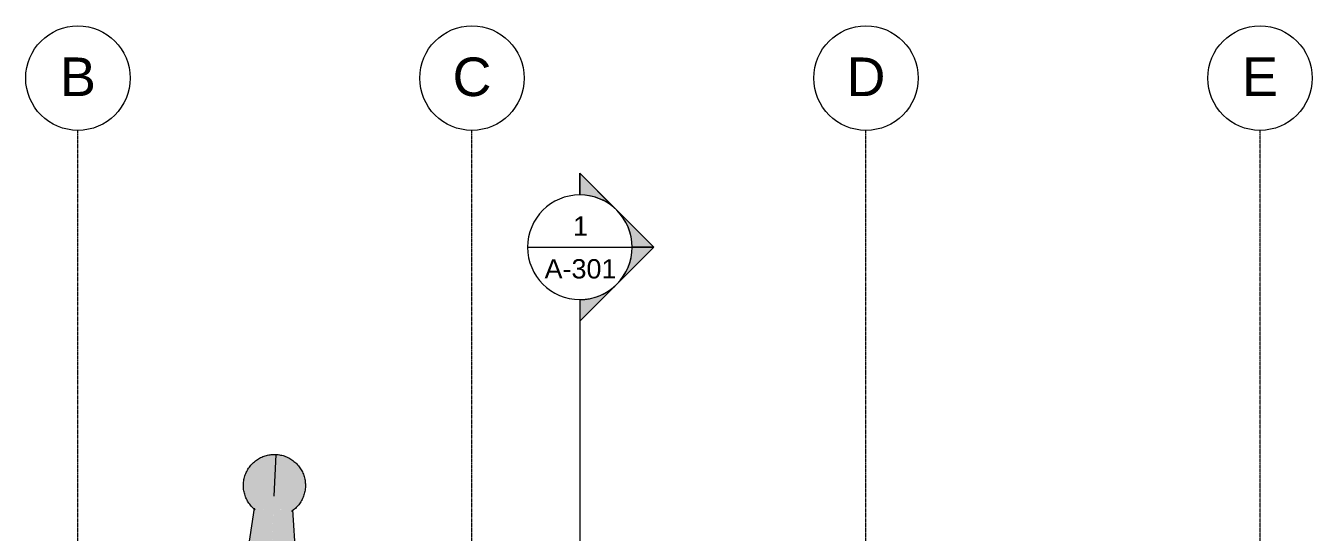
# Model space of a CAD drawing. Header units: inches. Extents: x 20426 to 92531, y -195 to 750.
# Drawn here: x 21112 to 21900, y 403 to 713 of the extents above; entities that cross this region are included whole.
import ezdxf

# ---------------------------------------------------------------- set-up
doc = ezdxf.new("R2010")
doc.units = ezdxf.units.IN
doc.header["$MEASUREMENT"] = 0
doc.linetypes.add('Grid Line 1_2_', pattern=[0.875, 0.5, -0.125, 0.125, -0.125])
for name, color, linetype, lineweight in [('A-GENM', 13, 'Continuous', 9), ('G-ANNO-SYMB', 111, 'Continuous', 9), ('S-GRID', 1, 'Continuous', 9), ('S-GRID-IDEN', 1, 'Continuous', 9)]:
    doc.layers.add(name, color=color, linetype=linetype, lineweight=lineweight)
doc.styles.add('Arial_1', font='arial.ttf', dxfattribs={"height": 23.60479})
doc.styles.add('Arial_2', font='arial.ttf', dxfattribs={"height": 11.802395})

# ---------------------------------------------------------------- blocks, each defined once
blk = doc.blocks.new('turbine vent - turbine vent-625927-Elevation - West')
at = {"layer": 'A-GENM'}
for points in [[(21275.3, 416.17), (21277.16, 417.69), (21279.08, 419.81), (21280.63, 422.11), (21281.88, 424.82), (21282.73, 427.95), (21283.06, 430.65), (21282.95, 433.62), (21282.37, 436.55), (21281.27, 439.49), (21279.78, 442.1), (21278.06, 444.3), (21275.87, 446.33), (21273.17, 448.1), (21270.83, 449.19), (21270.69, 449.25), (21268.4, 449.92), (21267.06, 450.2), (21266.93, 450.21), (21264.85, 450.42), (21261.89, 450.31), (21259.61, 449.88), (21258.53, 449.59), (21256.99, 449.03), (21256.16, 448.71), (21253.56, 447.26), (21251.21, 445.42), (21249.18, 443.23), (21247.38, 440.45), (21246.26, 438.05), (21245.45, 435.19), (21245.09, 432.23), (21245.2, 429.25), (21245.78, 426.32), (21246.9, 423.35), (21248.26, 420.91), (21250.12, 418.55), (21251.63, 417.21), (21251.82, 417.15), (21252.82, 417.19), (21253.44, 417.17), (21254.8, 417.04), (21256.56, 417.05), (21257.87, 416.85), (21258.54, 416.9), (21261.9, 416.71), (21264.64, 416.61), (21265.78, 416.58), (21266.74, 416.6), (21268.56, 416.51), (21269.38, 416.4), (21269.57, 416.39), (21270.71, 416.42), (21272.68, 416.35), (21274.51, 416.25), (21274.63, 416.21), (21274.85, 416.23), (21275.15, 416.18), (21275.3, 416.23)], [(21267.04, 450.19), (21266.92, 450.21), (21267, 450.2)], [(21262.29, 388.54), (21263.44, 416.7), (21262.8, 416.69), (21260.09, 416.78), (21258.54, 416.9), (21257.67, 416.87), (21256.22, 417.04), (21254.8, 417.04), (21254.5, 417.02), (21253.44, 417.17), (21251.7, 417.17), (21251.62, 417.16), (21247.3, 389.16), (21261.48, 388.57)], [(21277.27, 387.91), (21275.22, 416.19), (21275.01, 416.18), (21274.82, 416.23), (21274.51, 416.25), (21273.53, 416.33), (21271.59, 416.34), (21270.38, 416.45), (21269.26, 416.41), (21266.39, 416.61), (21265.77, 416.58), (21265.22, 416.56), (21263.46, 416.7), (21262.29, 388.54), (21277.05, 387.92)]]:
    blk.add_hatch(color=256, dxfattribs=at).paths.add_polyline_path(points, flags=0)
for p, q in [((21264.87, 450.42), (21263.8, 424.92)), ((21251.62, 417.52), (21247.3, 389.16)), ((21277.27, 387.91), (21275.33, 416.54))]:
    blk.add_line(p, q, dxfattribs=at)
at = {"layer": 'A-GENM', "flags": 128}
for points in [[(21252.32, 416.52), (21252.1, 416.68), (21251.52, 417.17), (21250.96, 417.69), (21250.42, 418.22), (21249.91, 418.78), (21249.41, 419.35), (21248.94, 419.95), (21248.49, 420.57), (21248.07, 421.2), (21247.67, 421.85), (21247.3, 422.51), (21246.96, 423.19), (21246.64, 423.88), (21246.35, 424.58), (21246.09, 425.29), (21245.86, 426.02), (21245.66, 426.75), (21245.49, 427.49), (21245.35, 428.24), (21245.23, 428.99), (21245.15, 429.74), (21245.1, 430.5), (21245.08, 431.26), (21245.08, 432.02), (21245.12, 432.78), (21245.19, 433.54), (21245.29, 434.29), (21245.42, 435.04), (21245.58, 435.78), (21245.77, 436.52), (21245.99, 437.25), (21246.23, 437.97), (21246.51, 438.67), (21246.81, 439.37), (21247.14, 440.06), (21247.5, 440.73), (21247.89, 441.38), (21248.3, 442.02), (21248.73, 442.64), (21249.19, 443.25), (21249.68, 443.83), (21250.18, 444.4), (21250.71, 444.94), (21251.26, 445.47), (21251.84, 445.97), (21252.43, 446.45), (21253.04, 446.9), (21253.66, 447.33), (21254.31, 447.73), (21254.97, 448.11), (21255.64, 448.46), (21256.33, 448.79), (21257.03, 449.08), (21257.74, 449.35), (21258.46, 449.59), (21259.19, 449.8), (21259.93, 449.98), (21260.67, 450.13), (21261.42, 450.25), (21262.18, 450.34), (21262.94, 450.4), (21263.7, 450.43), (21264.46, 450.43), (21264.87, 450.42)], [(21264.87, 450.42), (21265.62, 450.37), (21266.38, 450.3), (21267.13, 450.19), (21267.88, 450.05), (21268.62, 449.88), (21269.36, 449.69), (21270.08, 449.46), (21270.8, 449.21), (21271.5, 448.92), (21272.2, 448.61), (21272.88, 448.27), (21273.54, 447.91), (21274.19, 447.52), (21274.83, 447.1), (21275.45, 446.66), (21276.05, 446.19), (21276.63, 445.7), (21277.19, 445.19), (21277.73, 444.65), (21278.24, 444.09), (21278.74, 443.52), (21279.21, 442.92), (21279.66, 442.31), (21280.08, 441.68), (21280.48, 441.03), (21280.85, 440.36), (21281.19, 439.69), (21281.51, 439), (21281.79, 438.29), (21282.05, 437.58), (21282.29, 436.85), (21282.49, 436.12), (21282.66, 435.38), (21282.8, 434.63), (21282.92, 433.88), (21283, 433.13), (21283.05, 432.37), (21283.07, 431.61), (21283.07, 430.85), (21283.03, 430.09), (21282.96, 429.33), (21282.86, 428.58), (21282.73, 427.83), (21282.57, 427.09), (21282.38, 426.35), (21282.16, 425.62), (21281.92, 424.91), (21281.64, 424.2), (21281.34, 423.5), (21281.01, 422.82), (21280.65, 422.15), (21280.26, 421.49), (21279.85, 420.85), (21279.42, 420.23), (21278.96, 419.62), (21278.47, 419.04), (21277.97, 418.47), (21277.44, 417.93), (21276.89, 417.4), (21276.31, 416.9), (21275.72, 416.43), (21275.11, 415.97), (21274.55, 415.59)]]:
    blk.add_lwpolyline(points, dxfattribs=at)
blk = doc.blocks.new('Grid - Grid Head - Circle-14747-Elevation - West')
at = {"layer": 'S-GRID-IDEN'}
blk.add_circle((21143.8, 680.66), 32, dxfattribs=at)
blk = doc.blocks.new('Section - Section Head - Filled-1526-Elevation - West')
at = {"layer": 'G-ANNO-SYMB'}
h = blk.add_hatch(color=256, dxfattribs=at)
edge = h.paths.add_edge_path(flags=0)
edge.add_arc((22310.53, 577.16), 32.04, 47.9216, 90)
edge.add_line((22310.53, 609.2), (22310.53, 622.41))
edge.add_line((22310.53, 622.41), (22332, 600.94))
h = blk.add_hatch(color=256, dxfattribs=at)
edge = h.paths.add_edge_path(flags=0)
edge.add_line((22333.16, 599.78), (22355.79, 577.16))
edge.add_line((22355.79, 577.16), (22342.53, 577.16))
edge.add_arc((22310.53, 577.16), 32, 0, 45)
h = blk.add_hatch(color=256, dxfattribs=at)
edge = h.paths.add_edge_path(flags=0)
edge.add_arc((22310.53, 577.16), 32, 315, 360)
edge.add_line((22342.53, 577.16), (22355.79, 577.16))
edge.add_line((22355.79, 577.16), (22333.16, 554.53))
h = blk.add_hatch(color=256, dxfattribs=at)
edge = h.paths.add_edge_path(flags=0)
edge.add_line((22332, 553.37), (22310.53, 531.9))
edge.add_line((22310.53, 531.9), (22310.53, 545.12))
edge.add_arc((22310.53, 577.16), 32.04, 270, 312.0784)
for p, q in [((22355.79, 577.16), (22310.53, 622.41)), ((22310.53, 609.16), (22310.53, 622.41)), ((22332, 600.94), (22310.53, 622.41)), ((22310.53, 622.41), (22310.53, 609.2)), ((22355.79, 577.16), (22333.16, 599.78)), ((22355.79, 577.16), (22310.53, 531.9)), ((22333.16, 554.53), (22355.79, 577.16)), ((22342.53, 577.16), (22355.79, 577.16)), ((22355.79, 577.16), (22342.53, 577.16)), ((22310.53, 531.9), (22332, 553.37)), ((22310.53, 545.16), (22310.53, 531.9)), ((22310.53, 545.12), (22310.53, 531.9))]:
    blk.add_line(p, q, dxfattribs=at)
for radius, start, end in [(32, 90, 270), (32.04, 47.9216, 90), (32, 270, 90), (32, 0, 45), (32, 315, 0), (32.04, 270, 312.0784)]:
    blk.add_arc((22310.53, 577.16), radius, start, end, dxfattribs=at)

msp = doc.modelspace()

# ---------------------------------------------------------------- linework, layer by layer
at = {"layer": 'G-ANNO-SYMB'}
for p, q in [((21419.09, 577.16), (21483.09, 577.16)), ((21451.09, 545.16), (21451.09, -54.82))]:
    msp.add_line(p, q, dxfattribs=at)
at = {"layer": 'S-GRID', "linetype": 'Grid Line 1_2_'}
for p, q in [((21143.8, -132), (21143.8, 648.66)), ((21385.05, -132), (21385.05, 648.66)), ((21626.3, -132), (21626.3, 648.66)), ((21867.55, -132), (21867.55, 648.66))]:
    msp.add_line(p, q, dxfattribs=at)

# ---------------------------------------------------------------- block references
at = {"layer": 'A-GENM'}
msp.add_blockref('turbine vent - turbine vent-625927-Elevation - West', (0, 0), dxfattribs=at)
at = {"layer": 'G-ANNO-SYMB'}
msp.add_blockref('Section - Section Head - Filled-1526-Elevation - West', (-859.44, 0), dxfattribs=at)
at = {"layer": 'S-GRID-IDEN'}
for p in [(0, 0), (241.25, 0), (482.5, 0), (723.75, 0)]:
    msp.add_blockref('Grid - Grid Head - Circle-14747-Elevation - West', p, dxfattribs=at)

# ---------------------------------------------------------------- texts
at = {"layer": 'G-ANNO-SYMB', "attachment_point": 2, "line_spacing_factor": 0.938532, "style": 'Arial_2'}
for s, insert, char_height, width in [('1', (21451.5, 596.05), 11.8, 10.944), ('A-301', (21451.5, 569.87), 11.802, 52.416)]:
    msp.add_mtext(s, dxfattribs=dict(at, insert=insert, char_height=char_height, width=width))

# ---------------------------------------------------------------- next in the draw order: texts
at = {"layer": 'S-GRID-IDEN', "char_height": 23.6, "attachment_point": 2, "line_spacing_factor": 0.938532, "style": 'Arial_1', "bg_fill": 3, "box_fill_scale": 1.25, "bg_fill_color": 0, "bg_fill_transparency": 0}
for s, insert, width in [('B', (21143.8, 693.24), 26.208), ('C', (21385.05, 693.24), 28.224), ('D', (21626.3, 693.24), 28.224), ('E', (21867.55, 693.24), 26.208)]:
    msp.add_mtext(s, dxfattribs=dict(at, insert=insert, width=width))

doc.saveas('drawing.dxf')
